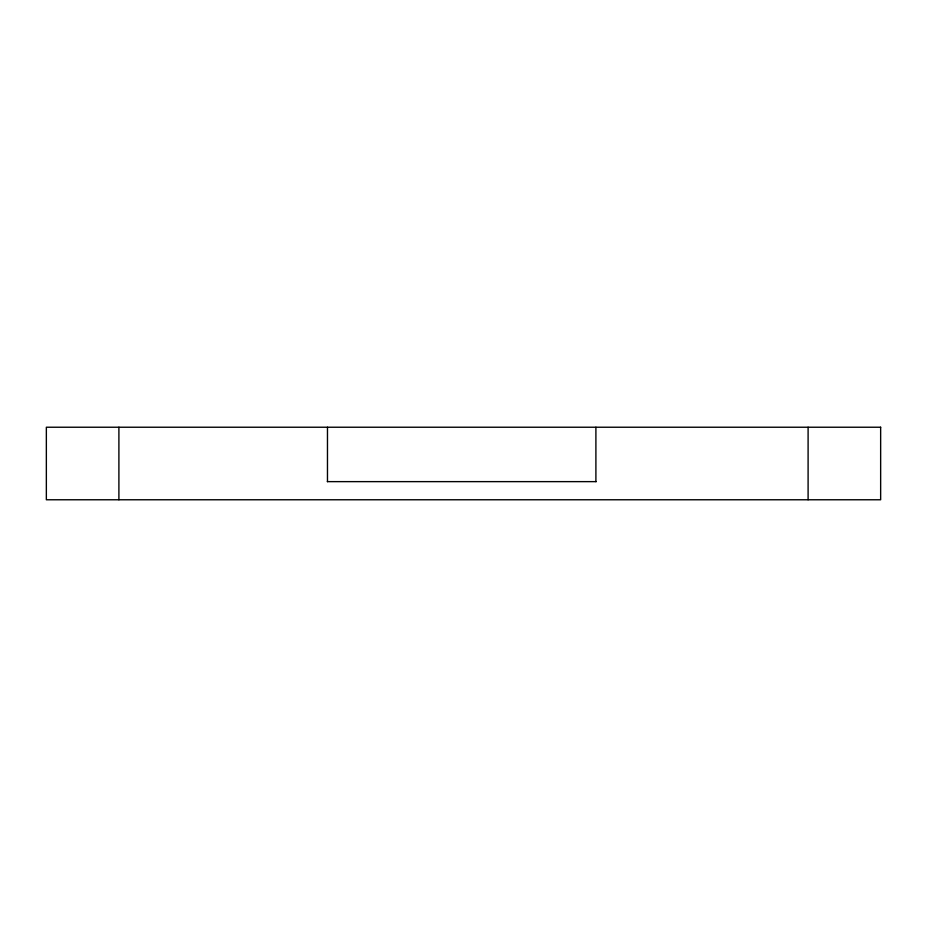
<?xml version="1.0" encoding="UTF-8"?>
<svg xmlns="http://www.w3.org/2000/svg" width="927" height="927" viewBox="0 0 927 927"><rect width="100%" height="100%" fill="white"/><g stroke="black" fill="none" stroke-linecap="round" stroke-linejoin="round"><path stroke-width="1.39" d="M327.347 481.634L596.246 481.634M808.101 427.231L808.101 499.769M595.899 427.231L595.899 481.634M327.474 427.231L327.474 481.634M118.899 427.231L118.899 499.769M880.65 427.231L46.35 427.231L46.35 499.769L880.65 499.769L880.65 427.231"/></g></svg>
